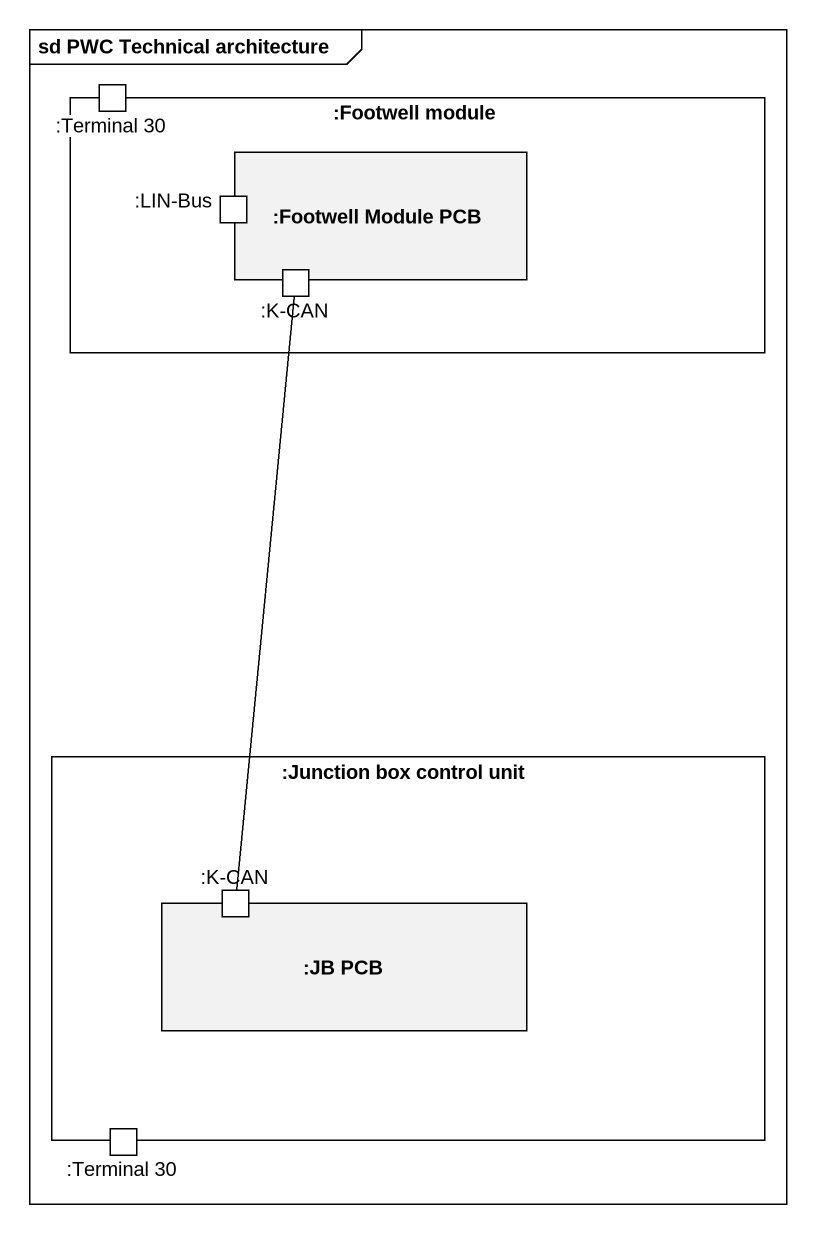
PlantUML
@startuml
mainframe sd PWC Technical architecture
rectangle ":Footwell module" as Footwell_module {
  port ":Terminal 30" as Terminal_30
  rectangle ":Footwell Module PCB" as Footwell_Module_PCB {
    port ":LIN-Bus" as LIN_Bus
    port ":K-CAN" as K_CAN
  }
}
rectangle ":Junction box control unit" as Junction_box_control_unit {
  rectangle ":JB PCB" as JB_PCB {
    port ":K-CAN" as K_CAN_2
  }
  port ":Terminal 30" as Terminal_30_2
}
K_CAN_2 -up- K_CAN
@enduml
